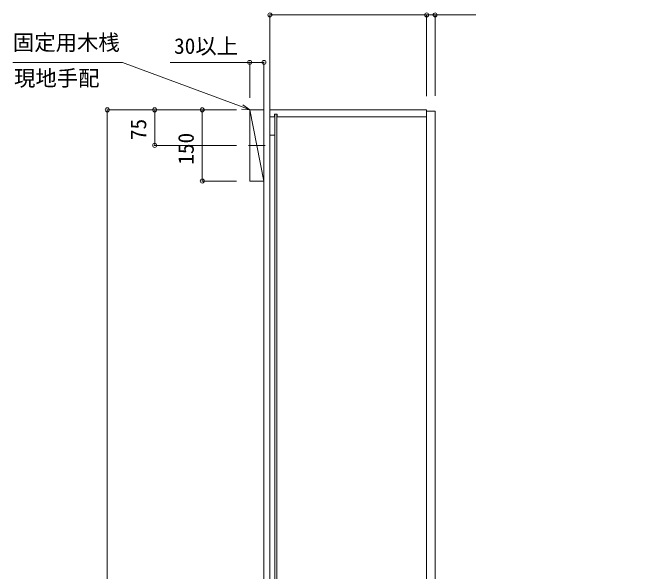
# Model space of a CAD drawing. Units: millimetres, scale not verified. Extents: x -2772 to 2772, y -4480 to 4487.
# Drawn here: x -1792 to -435, y 629 to 1805 of the extents above; entities that cross this region are included whole.
import ezdxf
from ezdxf.enums import TextEntityAlignment as Align

# ---------------------------------------------------------------- set-up
doc = ezdxf.new("R2010")
doc.units = ezdxf.units.MM
doc.header["$LTSCALE"] = 15
doc.linetypes.add('CHAIN2', pattern=[12, 9, -1, 1, -1])
for name, color, linetype, lineweight in [('0-2_YKK_ZWAK', 2, 'CHAIN2', 9), ('0-4_YKK_12', 3, 'Continuous', 9), ('0-6_YKK_D', 6, 'Continuous', 9)]:
    doc.layers.add(name, color=color, linetype=linetype, lineweight=lineweight)
doc.styles.add('ＭＳ ゴシック', font='')
doc.styles.get('ＭＳ ゴシック').set_extended_font_data('MS Gothic')

msp = doc.modelspace()

# ---------------------------------------------------------------- linework, layer by layer
at = {"layer": '0-2_YKK_ZWAK', "linetype": 'Continuous'}
for p, q in [((-1240.35, 1591.07), (-1240.35, 1585.57)), ((-1235.35, 1591.07), (-1240.35, 1591.07)), ((-1239.85, 1591.07), (-1239.85, -579.93)), ((-1235.85, 1591.07), (-1235.85, -579.93)), ((-1235.35, 1591.07), (-1235.35, 1585.57)), ((-1240.35, 1585.57), (-1250.35, 1585.57)), ((-920.35, 1585.57), (-1235.35, 1585.57)), ((-1239.85, 1547.07), (-1250.35, 1547.07))]:
    msp.add_line(p, q, dxfattribs=at)
at = {"layer": '0-2_YKK_ZWAK'}
msp.add_line((-1295.64, 1525.57), (-1260.05, 1525.57), dxfattribs=at)
at = {"layer": '0-2_YKK_ZWAK', "linetype": 'Continuous'}
for points in [[(-1250.35, -589.43), (-920.35, -589.43), (-920.35, 1600.57), (-1250.35, 1600.57)], [(-920.35, -586.43), (-902.35, -586.43), (-902.35, 1597.57), (-920.35, 1597.57)]]:
    msp.add_lwpolyline(points, close=True, dxfattribs=at)
at = {"layer": '0-4_YKK_12'}
for p, q in [((-1262.85, -659.43), (-1262.85, 1684.38)), ((-1262.85, 1450.57), (-1292.85, 1600.57))]:
    msp.add_line(p, q, dxfattribs=at)
msp.add_lwpolyline([(475.97, -659.43), (-1250.35, -659.43), (-1250.35, 1684.38)], dxfattribs=at)
msp.add_lwpolyline([(-1262.85, 1450.57), (-1292.85, 1450.57), (-1292.85, 1600.57), (-1262.85, 1600.57)], close=True, dxfattribs=at)
at = {"layer": '0-6_YKK_D'}
for p, q in [((-1250.35, 1612.65), (-1250.35, 1801.57)), ((-1250.35, 1800.57), (-920.35, 1800.57)), ((-920.35, 1629.16), (-920.35, 1801.57)), ((-920.35, 1629.16), (-920.35, 1801.57)), ((-902.35, 1629.95), (-902.35, 1801.57)), ((-1292.85, 1626.05), (-1292.85, 1701.57)), ((-1262.85, 1624.65), (-1262.85, 1701.57)), ((-1320.97, 1600.57), (-1593.85, 1600.57)), ((-1592.85, -659.43), (-1592.85, 1600.57)), ((-1320.97, 1600.57), (-1493.85, 1600.57)), ((-1492.85, 1525.57), (-1492.85, 1600.57)), ((-1320.97, 1600.57), (-1393.85, 1600.57)), ((-1392.85, 1450.57), (-1392.85, 1600.57)), ((-1320.97, 1525.57), (-1493.85, 1525.57)), ((-1320.97, 1450.57), (-1393.85, 1450.57))]:
    msp.add_line(p, q, dxfattribs=at)
for points in [[(-920.35, 1800.57), (-902.35, 1800.57), (-816.55, 1800.57)], [(-1292.85, 1600.57), (-1308.77, 1606.52), (-1560.65, 1700.57), (-1791.65, 1700.57)], [(-1262.85, 1700.57), (-1292.85, 1700.57), (-1460.25, 1700.57)], [(-1307.18, 1610.79), (-1292.85, 1600.57), (-1310.37, 1602.25)]]:
    msp.add_lwpolyline(points, dxfattribs=at)
for centre in [(-1250.35, 1800.57), (-920.35, 1800.57), (-920.35, 1800.57), (-902.35, 1800.57), (-1292.85, 1700.57), (-1262.85, 1700.57), (-1592.85, 1600.57), (-1492.85, 1600.57), (-1392.85, 1600.57), (-1492.85, 1525.57), (-1392.85, 1450.57)]:
    msp.add_circle(centre, 4.25, dxfattribs=at)

# ---------------------------------------------------------------- texts
at = {"layer": '0-6_YKK_D', "style": 'ＭＳ ゴシック'}
for s, p in [('固定用木桟', (-1791.58, 1715.92)), ('30以上', (-1452.25, 1708.57)), ('現地手配', (-1789.18, 1640.92))]:
    msp.add_text(s, height=32.99, dxfattribs=at).set_placement(p, align=Align.BOTTOM_LEFT)
for s, p in [('75', (-1500.85, 1536.67)), ('150', (-1400.85, 1484.77))]:
    msp.add_text(s, height=32.99, rotation=90, dxfattribs=at).set_placement(p, align=Align.BOTTOM_LEFT)

doc.saveas('drawing.dxf')
